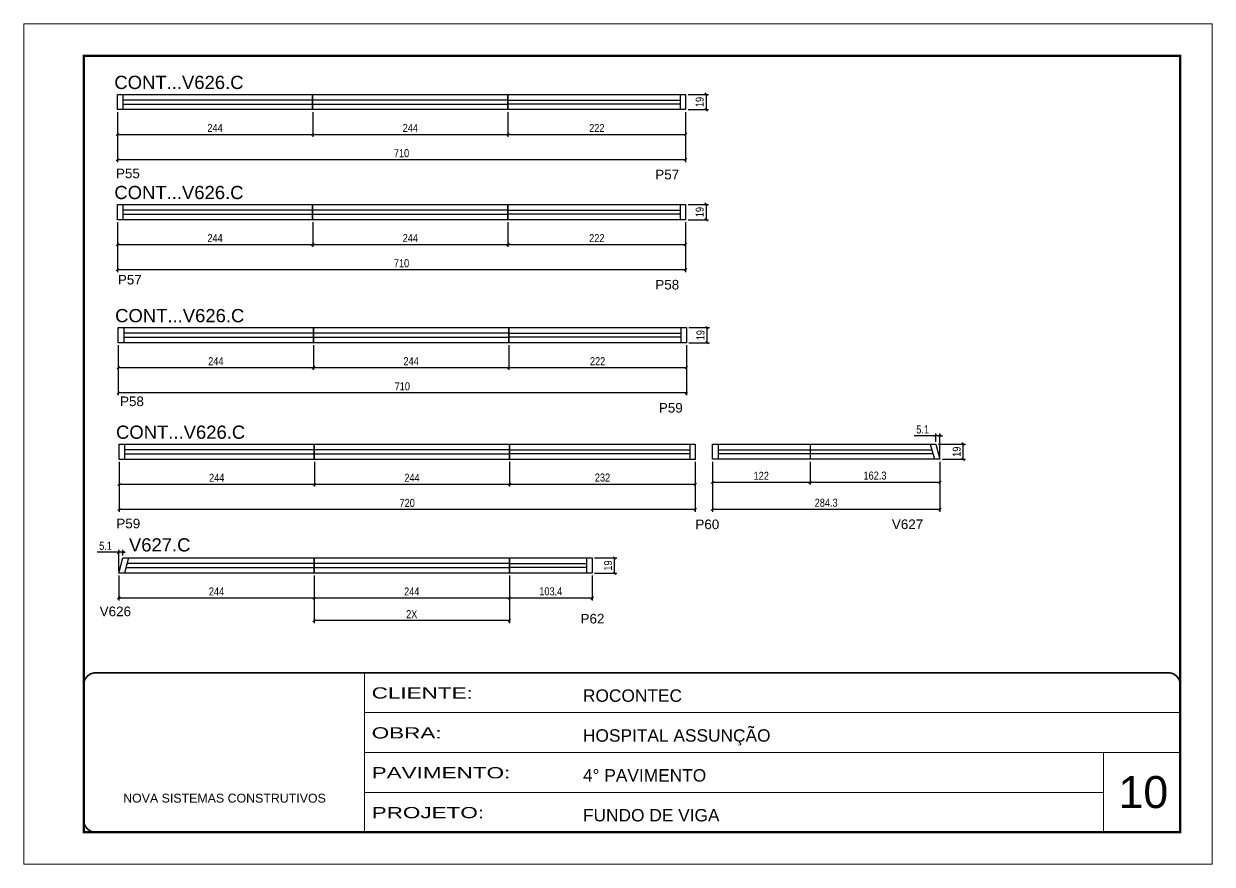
# Model space of a CAD drawing. Extents: x 3111 to 9365, y 861 to 5356.
# Drawn here: x 4710 to 6195, y 2009 to 3059 of the extents above; entities that cross this region are included whole.
import ezdxf

# ---------------------------------------------------------------- set-up
doc = ezdxf.new("R2010")
doc.units = 0
doc.linetypes.add('CONTINUO', pattern=[0])
doc.linetypes.add('DASHED', pattern=[0.75, 0.5, -0.25])
for name, color, linetype in [('5', 5, 'Continuous'), ('COTA', 241, 'Continuous'), ('NOMENCLATURA', 7, 'Continuous'), ('Painéis', 200, 'Continuous'), ('SARR_2.2x7', 40, 'Continuous')]:
    doc.layers.add(name, color=color, linetype=linetype)
for name, color, linetype, lineweight in [('CARIMBO', 255, 'Continuous', 9), ('Folhas', 255, 'Continuous', 9), ('SARRAFO DE PRESSAO', 251, 'DASHED', 9)]:
    doc.layers.add(name, color=color, linetype=linetype, lineweight=lineweight)
doc.styles.add('ARIAL', font='arial.ttf')
doc.styles.add('COTA TECNICA-50', font='techl___.ttf', dxfattribs={"height": 10})
doc.styles.get("Standard").update_dxf_attribs({"font": 'arial.ttf'})
doc.styles.add('Tecnologia', font='')
doc.styles.get('Tecnologia').set_extended_font_data('Forgotten Futurist')
doc.dimstyles.new('COTA PAINEL-50', dxfattribs={"dimtxt": 10, "dimasz": 3, "dimexe": 3, "dimexo": 3, "dimgap": 3, "dimtad": 1, "dimdec": 1, "dimzin": 12, "dimdsep": 46, "dimtxsty": 'COTA TECNICA-50', "dimblk1": 'OBLIQUE', "dimblk2": 'OBLIQUE', "dimsah": 1, "dimcen": 0.9, "dimclrd": 4, "dimclre": 4, "dimclrt": 240, "dimadec": 1, "dimazin": 3, "dimtfac": 1, "dimtdec": 1, "dimtmove": 0, "dimatfit": 3, "dimfxl": 1, "dimtolj": 1, "dimtzin": 12, "dimarcsym": 0})

# ---------------------------------------------------------------- blocks, each defined once
blk = doc.blocks.new('9999999999')
at = {"color": 30, "linetype": 'CONTINUO'}
for p, q in [((98564.6, 34230.2), (98564.6, 34429.4)), ((98564.6, 34379.6), (99584, 34379.6)), ((98564.6, 34329.8), (99488, 34329.8)), ((99584, 34329.8), (99488, 34329.8)), ((99488, 34329.8), (99488, 34230.2)), ((98564.6, 34280), (99488, 34280))]:
    blk.add_line(p, q, dxfattribs=at)
at = {"color": 30, "linetype": 'CONTINUO', "const_width": 2}
blk.add_lwpolyline([(99584, 34230.2), (99584, 34414.4, 0.414214), (99569, 34429.4), (98229, 34429.4, 0.414214), (98214, 34414.4), (98214, 34245.2, 0.414214), (98229, 34230.2), (99584, 34230.2)], format="xyb", dxfattribs=at)
at = {"layer": 'Folhas'}
blk.add_lwpolyline([(98139, 34190.2), (99624, 34190.2), (99624, 35240.2), (98139, 35240.2)], close=True, dxfattribs=at)
at = {"layer": 'Folhas', "color": 30, "const_width": 3}
blk.add_lwpolyline([(98214, 34230.2), (99584, 34230.2), (99584, 35200.2), (98214, 35200.2)], close=True, dxfattribs=at)
at = {"color": 7, "linetype": 'Continuous', "ltscale": 5, "style": 'ARIAL'}
for s, height, p in [('ROCONTEC', 15.48, (98837.7, 34393.1)), ('HOSPITAL ASSUNÇÃO', 15.483, (98837.7, 34343.3)), ('4° PAVIMENTO', 15.483, (98837.7, 34293.5)), ('NOVA SISTEMAS CONSTRUTIVOS', 11.059, (98263.2, 34267.2)), ('FUNDO DE VIGA', 15.483, (98837.7, 34243.7))]:
    blk.add_text(s, height=height, dxfattribs=at).set_placement(p)
at = {"layer": 'Folhas', "color": 7, "style": 'Tecnologia', "width": 1.5}
for s, p in [('CLIENTE:', (98573.7, 34397.2)), ('OBRA:', (98573.7, 34347.3)), ('PAVIMENTO:', (98573.7, 34297.5)), ('PROJETO:', (98573.7, 34247.7))]:
    blk.add_text(s, height=14, dxfattribs=at).set_placement(p)
blk = doc.blocks.new('_Oblique')
at = {"color": 0, "linetype": 'ByBlock', "lineweight": -2}
blk.add_line((-0.5, -0.5), (0.5, 0.5), dxfattribs=at)
blk = doc.blocks.new('*D207')
at = {"layer": 'COTA', "color": 4, "linetype": 'ByBlock', "lineweight": -2, "transparency": 16777216}
for p, q in [((5314.5, 2949.1), (5314.5, 2918.1)), ((5536.5, 2949.1), (5536.5, 2918.1)), ((5314.5, 2921.1), (5536.5, 2921.1))]:
    blk.add_line(p, q, dxfattribs=at)
at = {"layer": 'Defpoints', "color": 0, "linetype": 'ByBlock', "transparency": 16777216}
for p in [(5314.5, 2952.1), (5536.5, 2952.1), (5536.5, 2921.1)]:
    blk.add_point(p, dxfattribs=at)
at = {"layer": 'COTA', "color": 4, "linetype": 'ByBlock', "lineweight": -2, "transparency": 16777216, "xscale": 3, "yscale": 3, "zscale": 3, "rotation": 180}
blk.add_blockref('_Oblique', (5314.5, 2921.1), dxfattribs=at)
at = {"layer": 'COTA', "color": 4, "linetype": 'ByBlock', "lineweight": -2, "transparency": 16777216, "xscale": 3, "yscale": 3, "zscale": 3}
blk.add_blockref('_Oblique', (5536.5, 2921.1), dxfattribs=at)
at = {"layer": 'COTA', "color": 240, "linetype": 'ByBlock', "transparency": 16777216, "insert": (5425.5, 2929.1), "char_height": 10, "attachment_point": 5, "style": 'COTA TECNICA-50'}
blk.add_mtext('\\A1;222', dxfattribs=at)
blk = doc.blocks.new('*D168')
at = {"layer": 'COTA', "color": 4, "linetype": 'ByBlock', "lineweight": -2, "transparency": 16777216}
for p, q in [((4826.5, 2949.1), (4826.5, 2918.1)), ((5070.5, 2949.1), (5070.5, 2918.1)), ((4826.5, 2921.1), (5070.5, 2921.1))]:
    blk.add_line(p, q, dxfattribs=at)
at = {"layer": 'Defpoints', "color": 0, "linetype": 'ByBlock', "transparency": 16777216}
for p in [(4826.5, 2952.1), (5070.5, 2952.1), (5070.5, 2921.1)]:
    blk.add_point(p, dxfattribs=at)
at = {"layer": 'COTA', "color": 4, "linetype": 'ByBlock', "lineweight": -2, "transparency": 16777216, "xscale": 3, "yscale": 3, "zscale": 3, "rotation": 180}
blk.add_blockref('_Oblique', (4826.5, 2921.1), dxfattribs=at)
at = {"layer": 'COTA', "color": 4, "linetype": 'ByBlock', "lineweight": -2, "transparency": 16777216, "xscale": 3, "yscale": 3, "zscale": 3}
blk.add_blockref('_Oblique', (5070.5, 2921.1), dxfattribs=at)
at = {"layer": 'COTA', "color": 240, "linetype": 'ByBlock', "transparency": 16777216, "insert": (4948.5, 2929.2), "char_height": 10, "attachment_point": 5, "style": 'COTA TECNICA-50'}
blk.add_mtext('\\A1;244', dxfattribs=at)
blk = doc.blocks.new('*D51')
at = {"layer": 'COTA', "color": 4, "linetype": 'ByBlock', "lineweight": -2, "transparency": 16777216}
for p, q in [((5070.5, 2949.1), (5070.5, 2918.1)), ((5314.5, 2949.1), (5314.5, 2918.1)), ((5070.5, 2921.1), (5314.5, 2921.1))]:
    blk.add_line(p, q, dxfattribs=at)
at = {"layer": 'Defpoints', "color": 0, "linetype": 'ByBlock', "transparency": 16777216}
for p in [(5070.5, 2952.1), (5314.5, 2952.1), (5314.5, 2921.1)]:
    blk.add_point(p, dxfattribs=at)
at = {"layer": 'COTA', "color": 4, "linetype": 'ByBlock', "lineweight": -2, "transparency": 16777216, "xscale": 3, "yscale": 3, "zscale": 3, "rotation": 180}
blk.add_blockref('_Oblique', (5070.5, 2921.1), dxfattribs=at)
at = {"layer": 'COTA', "color": 4, "linetype": 'ByBlock', "lineweight": -2, "transparency": 16777216, "xscale": 3, "yscale": 3, "zscale": 3}
blk.add_blockref('_Oblique', (5314.5, 2921.1), dxfattribs=at)
at = {"layer": 'COTA', "color": 240, "linetype": 'ByBlock', "transparency": 16777216, "insert": (5192.5, 2929.2), "char_height": 10, "attachment_point": 5, "style": 'COTA TECNICA-50'}
blk.add_mtext('\\A1;244', dxfattribs=at)
blk = doc.blocks.new('*D52')
at = {"layer": 'COTA', "color": 4, "linetype": 'ByBlock', "lineweight": -2, "transparency": 16777216}
for p, q in [((4826.5, 2949.1), (4826.5, 2886.5)), ((5536.5, 2949.1), (5536.5, 2886.5)), ((5536.5, 2889.5), (4826.5, 2889.5))]:
    blk.add_line(p, q, dxfattribs=at)
at = {"layer": 'Defpoints', "color": 0, "linetype": 'ByBlock', "transparency": 16777216}
for p in [(4826.5, 2952.1), (5536.5, 2952.1), (4826.5, 2889.5)]:
    blk.add_point(p, dxfattribs=at)
at = {"layer": 'COTA', "color": 4, "linetype": 'ByBlock', "lineweight": -2, "transparency": 16777216, "xscale": 3, "yscale": 3, "zscale": 3, "rotation": 180}
blk.add_blockref('_Oblique', (4826.5, 2889.5), dxfattribs=at)
at = {"layer": 'COTA', "color": 4, "linetype": 'ByBlock', "lineweight": -2, "transparency": 16777216, "xscale": 3, "yscale": 3, "zscale": 3}
blk.add_blockref('_Oblique', (5536.5, 2889.5), dxfattribs=at)
at = {"layer": 'COTA', "color": 240, "linetype": 'ByBlock', "transparency": 16777216, "insert": (5181.5, 2897.6), "char_height": 10, "attachment_point": 5, "style": 'COTA TECNICA-50'}
blk.add_mtext('\\A1;710', dxfattribs=at)
blk = doc.blocks.new('*D169')
at = {"layer": 'COTA', "color": 4, "linetype": 'ByBlock', "lineweight": -2, "transparency": 16777216}
for p, q in [((5314.5, 2811.6), (5314.5, 2780.6)), ((5536.5, 2811.6), (5536.5, 2780.6)), ((5314.5, 2783.6), (5536.5, 2783.6))]:
    blk.add_line(p, q, dxfattribs=at)
at = {"layer": 'Defpoints', "color": 0, "linetype": 'ByBlock', "transparency": 16777216}
for p in [(5314.5, 2814.6), (5536.5, 2814.6), (5536.5, 2783.6)]:
    blk.add_point(p, dxfattribs=at)
at = {"layer": 'COTA', "color": 4, "linetype": 'ByBlock', "lineweight": -2, "transparency": 16777216, "xscale": 3, "yscale": 3, "zscale": 3, "rotation": 180}
blk.add_blockref('_Oblique', (5314.5, 2783.6), dxfattribs=at)
at = {"layer": 'COTA', "color": 4, "linetype": 'ByBlock', "lineweight": -2, "transparency": 16777216, "xscale": 3, "yscale": 3, "zscale": 3}
blk.add_blockref('_Oblique', (5536.5, 2783.6), dxfattribs=at)
at = {"layer": 'COTA', "color": 240, "linetype": 'ByBlock', "transparency": 16777216, "insert": (5425.5, 2791.6), "char_height": 10, "attachment_point": 5, "style": 'COTA TECNICA-50'}
blk.add_mtext('\\A1;222', dxfattribs=at)
blk = doc.blocks.new('*D170')
at = {"layer": 'COTA', "color": 4, "linetype": 'ByBlock', "lineweight": -2, "transparency": 16777216}
for p, q in [((4826.5, 2811.6), (4826.5, 2780.6)), ((5070.5, 2811.6), (5070.5, 2780.6)), ((4826.5, 2783.6), (5070.5, 2783.6))]:
    blk.add_line(p, q, dxfattribs=at)
at = {"layer": 'Defpoints', "color": 0, "linetype": 'ByBlock', "transparency": 16777216}
for p in [(4826.5, 2814.6), (5070.5, 2814.6), (5070.5, 2783.6)]:
    blk.add_point(p, dxfattribs=at)
at = {"layer": 'COTA', "color": 4, "linetype": 'ByBlock', "lineweight": -2, "transparency": 16777216, "xscale": 3, "yscale": 3, "zscale": 3, "rotation": 180}
blk.add_blockref('_Oblique', (4826.5, 2783.6), dxfattribs=at)
at = {"layer": 'COTA', "color": 4, "linetype": 'ByBlock', "lineweight": -2, "transparency": 16777216, "xscale": 3, "yscale": 3, "zscale": 3}
blk.add_blockref('_Oblique', (5070.5, 2783.6), dxfattribs=at)
at = {"layer": 'COTA', "color": 240, "linetype": 'ByBlock', "transparency": 16777216, "insert": (4948.5, 2791.6), "char_height": 10, "attachment_point": 5, "style": 'COTA TECNICA-50'}
blk.add_mtext('\\A1;244', dxfattribs=at)
blk = doc.blocks.new('*D53')
at = {"layer": 'COTA', "color": 4, "linetype": 'ByBlock', "lineweight": -2, "transparency": 16777216}
for p, q in [((5070.5, 2811.6), (5070.5, 2780.6)), ((5314.5, 2811.6), (5314.5, 2780.6)), ((5070.5, 2783.6), (5314.5, 2783.6))]:
    blk.add_line(p, q, dxfattribs=at)
at = {"layer": 'Defpoints', "color": 0, "linetype": 'ByBlock', "transparency": 16777216}
for p in [(5070.5, 2814.6), (5314.5, 2814.6), (5314.5, 2783.6)]:
    blk.add_point(p, dxfattribs=at)
at = {"layer": 'COTA', "color": 4, "linetype": 'ByBlock', "lineweight": -2, "transparency": 16777216, "xscale": 3, "yscale": 3, "zscale": 3, "rotation": 180}
blk.add_blockref('_Oblique', (5070.5, 2783.6), dxfattribs=at)
at = {"layer": 'COTA', "color": 4, "linetype": 'ByBlock', "lineweight": -2, "transparency": 16777216, "xscale": 3, "yscale": 3, "zscale": 3}
blk.add_blockref('_Oblique', (5314.5, 2783.6), dxfattribs=at)
at = {"layer": 'COTA', "color": 240, "linetype": 'ByBlock', "transparency": 16777216, "insert": (5192.5, 2791.6), "char_height": 10, "attachment_point": 5, "style": 'COTA TECNICA-50'}
blk.add_mtext('\\A1;244', dxfattribs=at)
blk = doc.blocks.new('*D54')
at = {"layer": 'COTA', "color": 4, "linetype": 'ByBlock', "lineweight": -2, "transparency": 16777216}
for p, q in [((4826.5, 2811.6), (4826.5, 2749)), ((5536.5, 2811.6), (5536.5, 2749)), ((5536.5, 2752), (4826.5, 2752))]:
    blk.add_line(p, q, dxfattribs=at)
at = {"layer": 'Defpoints', "color": 0, "linetype": 'ByBlock', "transparency": 16777216}
for p in [(4826.5, 2814.6), (5536.5, 2814.6), (4826.5, 2752)]:
    blk.add_point(p, dxfattribs=at)
at = {"layer": 'COTA', "color": 4, "linetype": 'ByBlock', "lineweight": -2, "transparency": 16777216, "xscale": 3, "yscale": 3, "zscale": 3, "rotation": 180}
blk.add_blockref('_Oblique', (4826.5, 2752), dxfattribs=at)
at = {"layer": 'COTA', "color": 4, "linetype": 'ByBlock', "lineweight": -2, "transparency": 16777216, "xscale": 3, "yscale": 3, "zscale": 3}
blk.add_blockref('_Oblique', (5536.5, 2752), dxfattribs=at)
at = {"layer": 'COTA', "color": 240, "linetype": 'ByBlock', "transparency": 16777216, "insert": (5181.5, 2760.1), "char_height": 10, "attachment_point": 5, "style": 'COTA TECNICA-50'}
blk.add_mtext('\\A1;710', dxfattribs=at)
blk = doc.blocks.new('*D171')
at = {"layer": 'COTA', "color": 4, "linetype": 'ByBlock', "lineweight": -2, "transparency": 16777216}
for p, q in [((5539.5, 2833.6), (5565.2, 2833.6)), ((5562.2, 2833.6), (5562.2, 2814.6)), ((5539.5, 2814.6), (5565.2, 2814.6))]:
    blk.add_line(p, q, dxfattribs=at)
at = {"layer": 'Defpoints', "color": 0, "linetype": 'ByBlock', "transparency": 16777216}
for p in [(5536.5, 2833.6), (5536.5, 2814.6), (5562.2, 2814.6)]:
    blk.add_point(p, dxfattribs=at)
at = {"layer": 'COTA', "color": 4, "linetype": 'ByBlock', "lineweight": -2, "transparency": 16777216, "xscale": 3, "yscale": 3, "zscale": 3}
for p, rotation in [((5562.2, 2833.6), 90), ((5562.2, 2814.6), 270)]:
    blk.add_blockref('_Oblique', p, dxfattribs=dict(at, rotation=rotation))
at = {"layer": 'COTA', "color": 240, "linetype": 'ByBlock', "transparency": 16777216, "insert": (5554.1, 2824.1), "char_height": 10, "attachment_point": 5, "rotation": 90, "style": 'COTA TECNICA-50'}
blk.add_mtext('\\A1;19', dxfattribs=at)
blk = doc.blocks.new('*D172')
at = {"layer": 'COTA', "color": 4, "linetype": 'ByBlock', "lineweight": -2, "transparency": 16777216}
for p, q in [((5315.5, 2657.8), (5315.5, 2626.8)), ((5537.5, 2657.8), (5537.5, 2626.8)), ((5315.5, 2629.8), (5537.5, 2629.8))]:
    blk.add_line(p, q, dxfattribs=at)
at = {"layer": 'Defpoints', "color": 0, "linetype": 'ByBlock', "transparency": 16777216}
for p in [(5315.5, 2660.8), (5537.5, 2660.8), (5537.5, 2629.8)]:
    blk.add_point(p, dxfattribs=at)
at = {"layer": 'COTA', "color": 4, "linetype": 'ByBlock', "lineweight": -2, "transparency": 16777216, "xscale": 3, "yscale": 3, "zscale": 3, "rotation": 180}
blk.add_blockref('_Oblique', (5315.5, 2629.8), dxfattribs=at)
at = {"layer": 'COTA', "color": 4, "linetype": 'ByBlock', "lineweight": -2, "transparency": 16777216, "xscale": 3, "yscale": 3, "zscale": 3}
blk.add_blockref('_Oblique', (5537.5, 2629.8), dxfattribs=at)
at = {"layer": 'COTA', "color": 240, "linetype": 'ByBlock', "transparency": 16777216, "insert": (5426.5, 2637.8), "char_height": 10, "attachment_point": 5, "style": 'COTA TECNICA-50'}
blk.add_mtext('\\A1;222', dxfattribs=at)
blk = doc.blocks.new('*D173')
at = {"layer": 'COTA', "color": 4, "linetype": 'ByBlock', "lineweight": -2, "transparency": 16777216}
for p, q in [((4827.5, 2657.8), (4827.5, 2626.8)), ((5071.5, 2657.8), (5071.5, 2626.8)), ((4827.5, 2629.8), (5071.5, 2629.8))]:
    blk.add_line(p, q, dxfattribs=at)
at = {"layer": 'Defpoints', "color": 0, "linetype": 'ByBlock', "transparency": 16777216}
for p in [(4827.5, 2660.8), (5071.5, 2660.8), (5071.5, 2629.8)]:
    blk.add_point(p, dxfattribs=at)
at = {"layer": 'COTA', "color": 4, "linetype": 'ByBlock', "lineweight": -2, "transparency": 16777216, "xscale": 3, "yscale": 3, "zscale": 3, "rotation": 180}
blk.add_blockref('_Oblique', (4827.5, 2629.8), dxfattribs=at)
at = {"layer": 'COTA', "color": 4, "linetype": 'ByBlock', "lineweight": -2, "transparency": 16777216, "xscale": 3, "yscale": 3, "zscale": 3}
blk.add_blockref('_Oblique', (5071.5, 2629.8), dxfattribs=at)
at = {"layer": 'COTA', "color": 240, "linetype": 'ByBlock', "transparency": 16777216, "insert": (4949.5, 2637.8), "char_height": 10, "attachment_point": 5, "style": 'COTA TECNICA-50'}
blk.add_mtext('\\A1;244', dxfattribs=at)
blk = doc.blocks.new('*D55')
at = {"layer": 'COTA', "color": 4, "linetype": 'ByBlock', "lineweight": -2, "transparency": 16777216}
for p, q in [((5071.5, 2657.8), (5071.5, 2626.8)), ((5315.5, 2657.8), (5315.5, 2626.8)), ((5071.5, 2629.8), (5315.5, 2629.8))]:
    blk.add_line(p, q, dxfattribs=at)
at = {"layer": 'Defpoints', "color": 0, "linetype": 'ByBlock', "transparency": 16777216}
for p in [(5071.5, 2660.8), (5315.5, 2660.8), (5315.5, 2629.8)]:
    blk.add_point(p, dxfattribs=at)
at = {"layer": 'COTA', "color": 4, "linetype": 'ByBlock', "lineweight": -2, "transparency": 16777216, "xscale": 3, "yscale": 3, "zscale": 3, "rotation": 180}
blk.add_blockref('_Oblique', (5071.5, 2629.8), dxfattribs=at)
at = {"layer": 'COTA', "color": 4, "linetype": 'ByBlock', "lineweight": -2, "transparency": 16777216, "xscale": 3, "yscale": 3, "zscale": 3}
blk.add_blockref('_Oblique', (5315.5, 2629.8), dxfattribs=at)
at = {"layer": 'COTA', "color": 240, "linetype": 'ByBlock', "transparency": 16777216, "insert": (5193.5, 2637.8), "char_height": 10, "attachment_point": 5, "style": 'COTA TECNICA-50'}
blk.add_mtext('\\A1;244', dxfattribs=at)
blk = doc.blocks.new('*D56')
at = {"layer": 'COTA', "color": 4, "linetype": 'ByBlock', "lineweight": -2, "transparency": 16777216}
for p, q in [((4827.5, 2657.8), (4827.5, 2595.2)), ((5537.5, 2657.8), (5537.5, 2595.2)), ((5537.5, 2598.2), (4827.5, 2598.2))]:
    blk.add_line(p, q, dxfattribs=at)
at = {"layer": 'Defpoints', "color": 0, "linetype": 'ByBlock', "transparency": 16777216}
for p in [(4827.5, 2660.8), (5537.5, 2660.8), (4827.5, 2598.2)]:
    blk.add_point(p, dxfattribs=at)
at = {"layer": 'COTA', "color": 4, "linetype": 'ByBlock', "lineweight": -2, "transparency": 16777216, "xscale": 3, "yscale": 3, "zscale": 3, "rotation": 180}
blk.add_blockref('_Oblique', (4827.5, 2598.2), dxfattribs=at)
at = {"layer": 'COTA', "color": 4, "linetype": 'ByBlock', "lineweight": -2, "transparency": 16777216, "xscale": 3, "yscale": 3, "zscale": 3}
blk.add_blockref('_Oblique', (5537.5, 2598.2), dxfattribs=at)
at = {"layer": 'COTA', "color": 240, "linetype": 'ByBlock', "transparency": 16777216, "insert": (5182.5, 2606.3), "char_height": 10, "attachment_point": 5, "style": 'COTA TECNICA-50'}
blk.add_mtext('\\A1;710', dxfattribs=at)
blk = doc.blocks.new('*D174')
at = {"layer": 'COTA', "color": 4, "linetype": 'ByBlock', "lineweight": -2, "transparency": 16777216}
for p, q in [((5540.5, 2679.8), (5566.2, 2679.8)), ((5563.2, 2679.8), (5563.2, 2660.8)), ((5540.5, 2660.8), (5566.2, 2660.8))]:
    blk.add_line(p, q, dxfattribs=at)
at = {"layer": 'Defpoints', "color": 0, "linetype": 'ByBlock', "transparency": 16777216}
for p in [(5537.5, 2679.8), (5537.5, 2660.8), (5563.2, 2660.8)]:
    blk.add_point(p, dxfattribs=at)
at = {"layer": 'COTA', "color": 4, "linetype": 'ByBlock', "lineweight": -2, "transparency": 16777216, "xscale": 3, "yscale": 3, "zscale": 3}
for p, rotation in [((5563.2, 2679.8), 90), ((5563.2, 2660.8), 270)]:
    blk.add_blockref('_Oblique', p, dxfattribs=dict(at, rotation=rotation))
at = {"layer": 'COTA', "color": 240, "linetype": 'ByBlock', "transparency": 16777216, "insert": (5555.1, 2670.3), "char_height": 10, "attachment_point": 5, "rotation": 90, "style": 'COTA TECNICA-50'}
blk.add_mtext('\\A1;19', dxfattribs=at)
blk = doc.blocks.new('*D175')
at = {"layer": 'COTA', "color": 4, "linetype": 'ByBlock', "lineweight": -2, "transparency": 16777216}
for p, q in [((5316.6, 2512.1), (5316.6, 2481.1)), ((5548.6, 2512.1), (5548.6, 2481.1)), ((5316.6, 2484.1), (5548.6, 2484.1))]:
    blk.add_line(p, q, dxfattribs=at)
at = {"layer": 'Defpoints', "color": 0, "linetype": 'ByBlock', "transparency": 16777216}
for p in [(5316.6, 2515.1), (5548.6, 2515.1), (5548.6, 2484.1)]:
    blk.add_point(p, dxfattribs=at)
at = {"layer": 'COTA', "color": 4, "linetype": 'ByBlock', "lineweight": -2, "transparency": 16777216, "xscale": 3, "yscale": 3, "zscale": 3, "rotation": 180}
blk.add_blockref('_Oblique', (5316.6, 2484.1), dxfattribs=at)
at = {"layer": 'COTA', "color": 4, "linetype": 'ByBlock', "lineweight": -2, "transparency": 16777216, "xscale": 3, "yscale": 3, "zscale": 3}
blk.add_blockref('_Oblique', (5548.6, 2484.1), dxfattribs=at)
at = {"layer": 'COTA', "color": 240, "linetype": 'ByBlock', "transparency": 16777216, "insert": (5432.6, 2492.4), "char_height": 10, "attachment_point": 5, "style": 'COTA TECNICA-50'}
blk.add_mtext('\\A1;232', dxfattribs=at)
blk = doc.blocks.new('*D176')
at = {"layer": 'COTA', "color": 4, "linetype": 'ByBlock', "lineweight": -2, "transparency": 16777216}
for p, q in [((4828.6, 2512.1), (4828.6, 2481.1)), ((5072.6, 2512.1), (5072.6, 2481.1)), ((4828.6, 2484.1), (5072.6, 2484.1))]:
    blk.add_line(p, q, dxfattribs=at)
at = {"layer": 'Defpoints', "color": 0, "linetype": 'ByBlock', "transparency": 16777216}
for p in [(4828.6, 2515.1), (5072.6, 2515.1), (5072.6, 2484.1)]:
    blk.add_point(p, dxfattribs=at)
at = {"layer": 'COTA', "color": 4, "linetype": 'ByBlock', "lineweight": -2, "transparency": 16777216, "xscale": 3, "yscale": 3, "zscale": 3, "rotation": 180}
blk.add_blockref('_Oblique', (4828.6, 2484.1), dxfattribs=at)
at = {"layer": 'COTA', "color": 4, "linetype": 'ByBlock', "lineweight": -2, "transparency": 16777216, "xscale": 3, "yscale": 3, "zscale": 3}
blk.add_blockref('_Oblique', (5072.6, 2484.1), dxfattribs=at)
at = {"layer": 'COTA', "color": 240, "linetype": 'ByBlock', "transparency": 16777216, "insert": (4950.6, 2492.2), "char_height": 10, "attachment_point": 5, "style": 'COTA TECNICA-50'}
blk.add_mtext('\\A1;244', dxfattribs=at)
blk = doc.blocks.new('*D57')
at = {"layer": 'COTA', "color": 4, "linetype": 'ByBlock', "lineweight": -2, "transparency": 16777216}
for p, q in [((5072.6, 2512.1), (5072.6, 2481.1)), ((5316.6, 2512.1), (5316.6, 2481.1)), ((5072.6, 2484.1), (5316.6, 2484.1))]:
    blk.add_line(p, q, dxfattribs=at)
at = {"layer": 'Defpoints', "color": 0, "linetype": 'ByBlock', "transparency": 16777216}
for p in [(5072.6, 2515.1), (5316.6, 2515.1), (5316.6, 2484.1)]:
    blk.add_point(p, dxfattribs=at)
at = {"layer": 'COTA', "color": 4, "linetype": 'ByBlock', "lineweight": -2, "transparency": 16777216, "xscale": 3, "yscale": 3, "zscale": 3, "rotation": 180}
blk.add_blockref('_Oblique', (5072.6, 2484.1), dxfattribs=at)
at = {"layer": 'COTA', "color": 4, "linetype": 'ByBlock', "lineweight": -2, "transparency": 16777216, "xscale": 3, "yscale": 3, "zscale": 3}
blk.add_blockref('_Oblique', (5316.6, 2484.1), dxfattribs=at)
at = {"layer": 'COTA', "color": 240, "linetype": 'ByBlock', "transparency": 16777216, "insert": (5194.6, 2492.2), "char_height": 10, "attachment_point": 5, "style": 'COTA TECNICA-50'}
blk.add_mtext('\\A1;244', dxfattribs=at)
blk = doc.blocks.new('*D58')
at = {"layer": 'COTA', "color": 4, "linetype": 'ByBlock', "lineweight": -2, "transparency": 16777216}
for p, q in [((4828.6, 2512.1), (4828.6, 2449.6)), ((5548.6, 2512.1), (5548.6, 2449.6)), ((5548.6, 2452.6), (4828.6, 2452.6))]:
    blk.add_line(p, q, dxfattribs=at)
at = {"layer": 'Defpoints', "color": 0, "linetype": 'ByBlock', "transparency": 16777216}
for p in [(4828.6, 2515.1), (5548.6, 2515.1), (4828.6, 2452.6)]:
    blk.add_point(p, dxfattribs=at)
at = {"layer": 'COTA', "color": 4, "linetype": 'ByBlock', "lineweight": -2, "transparency": 16777216, "xscale": 3, "yscale": 3, "zscale": 3, "rotation": 180}
blk.add_blockref('_Oblique', (4828.6, 2452.6), dxfattribs=at)
at = {"layer": 'COTA', "color": 4, "linetype": 'ByBlock', "lineweight": -2, "transparency": 16777216, "xscale": 3, "yscale": 3, "zscale": 3}
blk.add_blockref('_Oblique', (5548.6, 2452.6), dxfattribs=at)
at = {"layer": 'COTA', "color": 240, "linetype": 'ByBlock', "transparency": 16777216, "insert": (5188.6, 2460.7), "char_height": 10, "attachment_point": 5, "style": 'COTA TECNICA-50'}
blk.add_mtext('\\A1;720', dxfattribs=at)
blk = doc.blocks.new('*D59')
at = {"layer": 'COTA', "color": 4, "linetype": 'ByBlock', "lineweight": -2, "transparency": 16777216}
for p, q in [((5852.2, 2534.2), (5886.3, 2534.2)), ((5883.3, 2515.2), (5883.3, 2534.2)), ((5857.3, 2515.2), (5886.3, 2515.2))]:
    blk.add_line(p, q, dxfattribs=at)
at = {"layer": 'Defpoints', "color": 0, "linetype": 'ByBlock', "transparency": 16777216}
for p in [(5849.2, 2534.2), (5883.3, 2534.2), (5854.3, 2515.2)]:
    blk.add_point(p, dxfattribs=at)
at = {"layer": 'COTA', "color": 4, "linetype": 'ByBlock', "lineweight": -2, "transparency": 16777216, "xscale": 3, "yscale": 3, "zscale": 3}
for p, rotation in [((5883.3, 2534.2), 90), ((5883.3, 2515.2), 270)]:
    blk.add_blockref('_Oblique', p, dxfattribs=dict(at, rotation=rotation))
at = {"layer": 'COTA', "color": 240, "linetype": 'ByBlock', "transparency": 16777216, "insert": (5875.2, 2524.7), "char_height": 10, "attachment_point": 5, "rotation": 90, "style": 'COTA TECNICA-50'}
blk.add_mtext('\\A1;19', dxfattribs=at)
blk = doc.blocks.new('*D177')
at = {"layer": 'COTA', "color": 4, "linetype": 'ByBlock', "lineweight": -2, "transparency": 16777216}
for p, q in [((5570, 2512.2), (5570, 2449.7)), ((5854.3, 2512.2), (5854.3, 2449.7)), ((5854.3, 2452.7), (5570, 2452.7))]:
    blk.add_line(p, q, dxfattribs=at)
at = {"layer": 'Defpoints', "color": 0, "linetype": 'ByBlock', "transparency": 16777216}
for p in [(5570, 2515.2), (5854.3, 2515.2), (5570, 2452.7)]:
    blk.add_point(p, dxfattribs=at)
at = {"layer": 'COTA', "color": 4, "linetype": 'ByBlock', "lineweight": -2, "transparency": 16777216, "xscale": 3, "yscale": 3, "zscale": 3}
for p, rotation in [((5570, 2452.7), 180.0000000064314), ((5854.3, 2452.7), 6.431415400243168e-09)]:
    blk.add_blockref('_Oblique', p, dxfattribs=dict(at, rotation=rotation))
at = {"layer": 'COTA', "color": 240, "linetype": 'ByBlock', "transparency": 16777216, "insert": (5712.1, 2460.9), "char_height": 10, "attachment_point": 5, "rotation": 0, "style": 'COTA TECNICA-50'}
blk.add_mtext('\\A1;284.3', dxfattribs=at)
blk = doc.blocks.new('*D178')
at = {"layer": 'COTA', "color": 4, "linetype": 'ByBlock', "lineweight": -2, "transparency": 16777216}
for p, q in [((5570, 2512.2), (5570, 2483.6)), ((5692, 2512.2), (5692, 2483.6)), ((5570, 2486.6), (5692, 2486.6))]:
    blk.add_line(p, q, dxfattribs=at)
at = {"layer": 'Defpoints', "color": 0, "linetype": 'ByBlock', "transparency": 16777216}
for p in [(5570, 2515.2), (5692, 2515.2), (5692, 2486.6)]:
    blk.add_point(p, dxfattribs=at)
at = {"layer": 'COTA', "color": 4, "linetype": 'ByBlock', "lineweight": -2, "transparency": 16777216, "xscale": 3, "yscale": 3, "zscale": 3, "rotation": 180}
blk.add_blockref('_Oblique', (5570, 2486.6), dxfattribs=at)
at = {"layer": 'COTA', "color": 4, "linetype": 'ByBlock', "lineweight": -2, "transparency": 16777216, "xscale": 3, "yscale": 3, "zscale": 3}
blk.add_blockref('_Oblique', (5692, 2486.6), dxfattribs=at)
at = {"layer": 'COTA', "color": 240, "linetype": 'ByBlock', "transparency": 16777216, "insert": (5631, 2494.6), "char_height": 10, "attachment_point": 5, "style": 'COTA TECNICA-50'}
blk.add_mtext('\\A1;122', dxfattribs=at)
blk = doc.blocks.new('*D60')
at = {"layer": 'COTA', "color": 4, "linetype": 'ByBlock', "lineweight": -2, "transparency": 16777216}
for p, q in [((5692, 2512.2), (5692, 2483.6)), ((5854.3, 2512.2), (5854.3, 2483.6)), ((5692, 2486.6), (5854.3, 2486.6))]:
    blk.add_line(p, q, dxfattribs=at)
at = {"layer": 'Defpoints', "color": 0, "linetype": 'ByBlock', "transparency": 16777216}
for p in [(5692, 2515.2), (5854.3, 2515.2), (5854.3, 2486.6)]:
    blk.add_point(p, dxfattribs=at)
at = {"layer": 'COTA', "color": 4, "linetype": 'ByBlock', "lineweight": -2, "transparency": 16777216, "xscale": 3, "yscale": 3, "zscale": 3, "rotation": 180}
blk.add_blockref('_Oblique', (5692, 2486.6), dxfattribs=at)
at = {"layer": 'COTA', "color": 4, "linetype": 'ByBlock', "lineweight": -2, "transparency": 16777216, "xscale": 3, "yscale": 3, "zscale": 3}
blk.add_blockref('_Oblique', (5854.3, 2486.6), dxfattribs=at)
at = {"layer": 'COTA', "color": 240, "linetype": 'ByBlock', "transparency": 16777216, "insert": (5773.1, 2494.8), "char_height": 10, "attachment_point": 5, "style": 'COTA TECNICA-50'}
blk.add_mtext('\\A1;162.3', dxfattribs=at)
blk = doc.blocks.new('*D179')
at = {"layer": 'COTA', "color": 4, "linetype": 'ByBlock', "lineweight": -2, "transparency": 16777216}
for p, q in [((5849.2, 2544.4), (5821.9, 2544.4)), ((5849.2, 2537.2), (5849.2, 2547.4)), ((5854.3, 2544.4), (5849.2, 2544.4)), ((5854.3, 2518.2), (5854.3, 2547.4)), ((5854.3, 2544.4), (5857.3, 2544.4))]:
    blk.add_line(p, q, dxfattribs=at)
at = {"layer": 'Defpoints', "color": 0, "linetype": 'ByBlock', "transparency": 16777216}
for p in [(5849.2, 2544.4), (5849.2, 2534.2), (5854.3, 2515.2)]:
    blk.add_point(p, dxfattribs=at)
at = {"layer": 'COTA', "color": 4, "linetype": 'ByBlock', "lineweight": -2, "transparency": 16777216, "xscale": 3, "yscale": 3, "zscale": 3}
blk.add_blockref('_Oblique', (5849.2, 2544.4), dxfattribs=at)
at = {"layer": 'COTA', "color": 4, "linetype": 'ByBlock', "lineweight": -2, "transparency": 16777216, "xscale": 3, "yscale": 3, "zscale": 3, "rotation": 180}
blk.add_blockref('_Oblique', (5854.3, 2544.4), dxfattribs=at)
at = {"layer": 'COTA', "color": 240, "linetype": 'ByBlock', "transparency": 16777216, "insert": (5832.6, 2552.5), "char_height": 10, "attachment_point": 5, "style": 'COTA TECNICA-50'}
blk.add_mtext('\\A1;5.1', dxfattribs=at)
blk = doc.blocks.new('*D180')
at = {"layer": 'COTA', "color": 4, "linetype": 'ByBlock', "lineweight": -2, "transparency": 16777216}
for p, q in [((5316.3, 2370), (5316.3, 2339)), ((5419.7, 2370), (5419.7, 2339)), ((5316.3, 2342), (5419.7, 2342))]:
    blk.add_line(p, q, dxfattribs=at)
at = {"layer": 'Defpoints', "color": 0, "linetype": 'ByBlock', "transparency": 16777216}
for p in [(5316.3, 2373), (5419.7, 2373), (5419.7, 2342)]:
    blk.add_point(p, dxfattribs=at)
at = {"layer": 'COTA', "color": 4, "linetype": 'ByBlock', "lineweight": -2, "transparency": 16777216, "xscale": 3, "yscale": 3, "zscale": 3, "rotation": 180}
blk.add_blockref('_Oblique', (5316.3, 2342), dxfattribs=at)
at = {"layer": 'COTA', "color": 4, "linetype": 'ByBlock', "lineweight": -2, "transparency": 16777216, "xscale": 3, "yscale": 3, "zscale": 3}
blk.add_blockref('_Oblique', (5419.7, 2342), dxfattribs=at)
at = {"layer": 'COTA', "color": 240, "linetype": 'ByBlock', "transparency": 16777216, "insert": (5368, 2350.2), "char_height": 10, "attachment_point": 5, "style": 'COTA TECNICA-50'}
blk.add_mtext('\\A1;103.4', dxfattribs=at)
blk = doc.blocks.new('*D181')
at = {"layer": 'COTA', "color": 4, "linetype": 'ByBlock', "lineweight": -2, "transparency": 16777216}
for p, q in [((4828.3, 2370), (4828.3, 2339)), ((5072.3, 2370), (5072.3, 2339)), ((4828.3, 2342), (5072.3, 2342))]:
    blk.add_line(p, q, dxfattribs=at)
at = {"layer": 'Defpoints', "color": 0, "linetype": 'ByBlock', "transparency": 16777216}
for p in [(4828.3, 2373), (5072.3, 2373), (5072.3, 2342)]:
    blk.add_point(p, dxfattribs=at)
at = {"layer": 'COTA', "color": 4, "linetype": 'ByBlock', "lineweight": -2, "transparency": 16777216, "xscale": 3, "yscale": 3, "zscale": 3, "rotation": 180}
blk.add_blockref('_Oblique', (4828.3, 2342), dxfattribs=at)
at = {"layer": 'COTA', "color": 4, "linetype": 'ByBlock', "lineweight": -2, "transparency": 16777216, "xscale": 3, "yscale": 3, "zscale": 3}
blk.add_blockref('_Oblique', (5072.3, 2342), dxfattribs=at)
at = {"layer": 'COTA', "color": 240, "linetype": 'ByBlock', "transparency": 16777216, "insert": (4950.3, 2350.1), "char_height": 10, "attachment_point": 5, "style": 'COTA TECNICA-50'}
blk.add_mtext('\\A1;244', dxfattribs=at)
blk = doc.blocks.new('*D61')
at = {"layer": 'COTA', "color": 4, "linetype": 'ByBlock', "lineweight": -2, "transparency": 16777216}
for p, q in [((5072.3, 2370), (5072.3, 2339)), ((5316.3, 2370), (5316.3, 2339)), ((5072.3, 2342), (5316.3, 2342))]:
    blk.add_line(p, q, dxfattribs=at)
at = {"layer": 'Defpoints', "color": 0, "linetype": 'ByBlock', "transparency": 16777216}
for p in [(5072.3, 2373), (5316.3, 2373), (5316.3, 2342)]:
    blk.add_point(p, dxfattribs=at)
at = {"layer": 'COTA', "color": 4, "linetype": 'ByBlock', "lineweight": -2, "transparency": 16777216, "xscale": 3, "yscale": 3, "zscale": 3, "rotation": 180}
blk.add_blockref('_Oblique', (5072.3, 2342), dxfattribs=at)
at = {"layer": 'COTA', "color": 4, "linetype": 'ByBlock', "lineweight": -2, "transparency": 16777216, "xscale": 3, "yscale": 3, "zscale": 3}
blk.add_blockref('_Oblique', (5316.3, 2342), dxfattribs=at)
at = {"layer": 'COTA', "color": 240, "linetype": 'ByBlock', "transparency": 16777216, "insert": (5194.3, 2350.1), "char_height": 10, "attachment_point": 5, "style": 'COTA TECNICA-50'}
blk.add_mtext('\\A1;244', dxfattribs=at)
blk = doc.blocks.new('*D62')
at = {"layer": 'COTA', "color": 4, "linetype": 'ByBlock', "lineweight": -2, "transparency": 16777216}
for p, q in [((5072.3, 2370), (5072.3, 2310.7)), ((5316.3, 2370), (5316.3, 2310.7)), ((5316.3, 2313.7), (5072.3, 2313.7))]:
    blk.add_line(p, q, dxfattribs=at)
at = {"layer": 'Defpoints', "color": 0, "linetype": 'ByBlock', "transparency": 16777216}
for p in [(5072.3, 2373), (5316.3, 2373), (5072.3, 2313.7)]:
    blk.add_point(p, dxfattribs=at)
at = {"layer": 'COTA', "color": 4, "linetype": 'ByBlock', "lineweight": -2, "transparency": 16777216, "xscale": 3, "yscale": 3, "zscale": 3, "rotation": 180}
blk.add_blockref('_Oblique', (5072.3, 2313.7), dxfattribs=at)
at = {"layer": 'COTA', "color": 4, "linetype": 'ByBlock', "lineweight": -2, "transparency": 16777216, "xscale": 3, "yscale": 3, "zscale": 3}
blk.add_blockref('_Oblique', (5316.3, 2313.7), dxfattribs=at)
at = {"layer": 'COTA', "color": 240, "linetype": 'ByBlock', "transparency": 16777216, "insert": (5194.3, 2321.7), "char_height": 10, "attachment_point": 5, "style": 'COTA TECNICA-50'}
blk.add_mtext('\\A1;2X', dxfattribs=at)
blk = doc.blocks.new('*D182')
at = {"layer": 'COTA', "color": 4, "linetype": 'ByBlock', "lineweight": -2, "transparency": 16777216}
for p, q in [((5422.7, 2392), (5450.7, 2392)), ((5447.7, 2373), (5447.7, 2392)), ((5422.7, 2373), (5450.7, 2373))]:
    blk.add_line(p, q, dxfattribs=at)
at = {"layer": 'Defpoints', "color": 0, "linetype": 'ByBlock', "transparency": 16777216}
for p in [(5419.7, 2392), (5447.7, 2392), (5419.7, 2373)]:
    blk.add_point(p, dxfattribs=at)
at = {"layer": 'COTA', "color": 4, "linetype": 'ByBlock', "lineweight": -2, "transparency": 16777216, "xscale": 3, "yscale": 3, "zscale": 3}
for p, rotation in [((5447.7, 2392), 90), ((5447.7, 2373), 270)]:
    blk.add_blockref('_Oblique', p, dxfattribs=dict(at, rotation=rotation))
at = {"layer": 'COTA', "color": 240, "linetype": 'ByBlock', "transparency": 16777216, "insert": (5439.6, 2382.5), "char_height": 10, "attachment_point": 5, "rotation": 90, "style": 'COTA TECNICA-50'}
blk.add_mtext('\\A1;19', dxfattribs=at)
blk = doc.blocks.new('*D187')
at = {"layer": 'COTA', "color": 4, "linetype": 'ByBlock', "lineweight": -2, "transparency": 16777216}
for p, q in [((4828.3, 2399), (4801.1, 2399)), ((4828.3, 2376), (4828.3, 2402)), ((4833.4, 2399), (4828.3, 2399)), ((4833.4, 2395), (4833.4, 2402)), ((4833.4, 2399), (4836.4, 2399))]:
    blk.add_line(p, q, dxfattribs=at)
at = {"layer": 'Defpoints', "color": 0, "linetype": 'ByBlock', "transparency": 16777216}
for p in [(4828.3, 2399), (4833.4, 2392), (4828.3, 2373)]:
    blk.add_point(p, dxfattribs=at)
at = {"layer": 'COTA', "color": 4, "linetype": 'ByBlock', "lineweight": -2, "transparency": 16777216, "xscale": 3, "yscale": 3, "zscale": 3}
blk.add_blockref('_Oblique', (4828.3, 2399), dxfattribs=at)
at = {"layer": 'COTA', "color": 4, "linetype": 'ByBlock', "lineweight": -2, "transparency": 16777216, "xscale": 3, "yscale": 3, "zscale": 3, "rotation": 180}
blk.add_blockref('_Oblique', (4833.4, 2399), dxfattribs=at)
at = {"layer": 'COTA', "color": 240, "linetype": 'ByBlock', "transparency": 16777216, "insert": (4811.7, 2407.1), "char_height": 10, "attachment_point": 5, "style": 'COTA TECNICA-50'}
blk.add_mtext('\\A1;5.1', dxfattribs=at)
blk = doc.blocks.new('*D34')
at = {"layer": 'COTA', "color": 4, "linetype": 'ByBlock', "lineweight": -2, "transparency": 16777216}
for p, q in [((5539.5, 2971.1), (5565.2, 2971.1)), ((5562.2, 2971.1), (5562.2, 2952.1)), ((5539.5, 2952.1), (5565.2, 2952.1))]:
    blk.add_line(p, q, dxfattribs=at)
at = {"layer": 'Defpoints', "color": 0, "linetype": 'ByBlock', "transparency": 16777216}
for p in [(5536.5, 2971.1), (5536.5, 2952.1), (5562.2, 2952.1)]:
    blk.add_point(p, dxfattribs=at)
at = {"layer": 'COTA', "color": 4, "linetype": 'ByBlock', "lineweight": -2, "transparency": 16777216, "xscale": 3, "yscale": 3, "zscale": 3}
for p, rotation in [((5562.2, 2971.1), 90), ((5562.2, 2952.1), 270)]:
    blk.add_blockref('_Oblique', p, dxfattribs=dict(at, rotation=rotation))
at = {"layer": 'COTA', "color": 240, "linetype": 'ByBlock', "transparency": 16777216, "insert": (5554.1, 2961.6), "char_height": 10, "attachment_point": 5, "rotation": 90, "style": 'COTA TECNICA-50'}
blk.add_mtext('\\A1;19', dxfattribs=at)

msp = doc.modelspace()

# ---------------------------------------------------------------- linework, layer by layer
at = {"layer": 'Painéis', "linetype": 'ByBlock'}
msp.add_line((5692, 2534.24), (5692, 2515.24), dxfattribs=at)
at = {"layer": 'Painéis', "linetype": 'Continuous'}
for points in [[(4826.48, 2971.11), (5070.48, 2971.11), (5070.48, 2952.11), (4826.48, 2952.11)], [(5070.48, 2971.11), (5314.48, 2971.11), (5314.48, 2952.11), (5070.48, 2952.11)], [(4826.48, 2833.56), (5070.48, 2833.56), (5070.48, 2814.56), (4826.48, 2814.56)], [(5070.48, 2833.56), (5314.48, 2833.56), (5314.48, 2814.56), (5070.48, 2814.56)], [(4827.48, 2679.75), (5071.48, 2679.75), (5071.48, 2660.75), (4827.48, 2660.75)], [(5071.48, 2679.75), (5315.48, 2679.75), (5315.48, 2660.75), (5071.48, 2660.75)], [(4828.56, 2534.12), (5072.56, 2534.12), (5072.56, 2515.12), (4828.56, 2515.12)], [(5072.56, 2534.12), (5316.56, 2534.12), (5316.56, 2515.12), (5072.56, 2515.12)], [(5570, 2534.24), (5849.17, 2534.24), (5854.3, 2515.24), (5570, 2515.24)], [(4833.39, 2391.99), (5072.29, 2391.99), (5072.29, 2372.99), (4828.29, 2372.99)], [(5072.29, 2391.99), (5316.29, 2391.99), (5316.29, 2372.99), (5072.29, 2372.99)]]:
    msp.add_lwpolyline(points, close=True, dxfattribs=at)
at = {"layer": 'Painéis', "linetype": 'ByBlock'}
for points in [[(5314.48, 2971.11), (5536.51, 2971.11), (5536.51, 2952.11), (5314.48, 2952.11)], [(5314.48, 2833.56), (5536.51, 2833.56), (5536.51, 2814.56), (5314.48, 2814.56)], [(5315.48, 2679.75), (5537.51, 2679.75), (5537.51, 2660.75), (5315.48, 2660.75)], [(5316.56, 2534.12), (5548.6, 2534.12), (5548.6, 2515.12), (5316.56, 2515.12)], [(5316.29, 2391.99), (5419.72, 2391.99), (5419.72, 2372.99), (5316.29, 2372.99)]]:
    msp.add_lwpolyline(points, close=True, dxfattribs=at)
at = {"layer": 'SARR_2.2x7', "linetype": 'Continuous'}
for p, q in [((4833.48, 2971.11), (4833.48, 2952.11)), ((5529.54, 2971.11), (5529.54, 2952.11)), ((5070.48, 2964.11), (4833.48, 2964.11)), ((4833.48, 2959.11), (5070.48, 2959.11)), ((5314.48, 2964.11), (5070.48, 2964.11)), ((5070.48, 2959.11), (5314.48, 2959.11)), ((5314.48, 2964.11), (5529.54, 2964.11)), ((5529.54, 2959.11), (5314.48, 2959.11)), ((4833.48, 2833.56), (4833.48, 2814.56)), ((5070.48, 2826.56), (4833.48, 2826.56)), ((4833.48, 2821.56), (5070.48, 2821.56)), ((5314.48, 2826.56), (5070.48, 2826.56)), ((5070.48, 2821.56), (5314.48, 2821.56)), ((5314.48, 2826.56), (5529.54, 2826.56)), ((5529.54, 2821.56), (5314.48, 2821.56)), ((5529.54, 2833.56), (5529.54, 2814.56)), ((4834.48, 2679.75), (4834.48, 2660.75)), ((5530.54, 2679.75), (5530.54, 2660.75)), ((5071.48, 2672.75), (4834.48, 2672.75)), ((4834.48, 2667.75), (5071.48, 2667.75)), ((5315.48, 2672.75), (5071.48, 2672.75)), ((5071.48, 2667.75), (5315.48, 2667.75)), ((5315.48, 2672.75), (5530.54, 2672.75)), ((5530.54, 2667.75), (5315.48, 2667.75)), ((4835.56, 2534.12), (4835.56, 2515.12)), ((5072.56, 2527.12), (4835.56, 2527.12)), ((5316.56, 2527.12), (5072.56, 2527.12)), ((5316.57, 2527.12), (5541.62, 2527.12)), ((5541.62, 2534.12), (5541.62, 2515.12)), ((5577, 2534.24), (5577, 2515.24)), ((5577, 2527.24), (5844.06, 2527.24)), ((5842.17, 2534.24), (5847.3, 2515.24)), ((4835.56, 2522.12), (5072.56, 2522.12)), ((5072.56, 2522.12), (5316.56, 2522.12)), ((5541.62, 2522.12), (5316.56, 2522.12)), ((5845.41, 2522.24), (5577, 2522.24)), ((4840.39, 2391.99), (4835.29, 2372.99)), ((5412.75, 2391.99), (5412.75, 2372.99)), ((4837.17, 2379.99), (5072.29, 2379.99)), ((5072.29, 2384.99), (4838.51, 2384.99)), ((5316.29, 2384.99), (5072.29, 2384.99)), ((5072.29, 2379.99), (5316.29, 2379.99)), ((5316.29, 2384.99), (5412.75, 2384.99)), ((5412.75, 2379.99), (5316.29, 2379.99))]:
    msp.add_line(p, q, dxfattribs=at)

# ---------------------------------------------------------------- block references
at = {"layer": 'SARRAFO DE PRESSAO', "color": 6, "linetype": 'ByBlock'}
msp.add_blockref('9999999999', (-93429.48, -32180.86), dxfattribs=at)

# ---------------------------------------------------------------- texts
at = {"layer": '5', "linetype": 'Continuous'}
for s, p in [('P55', (4824.74, 2866.38)), ('P57', (5498.6, 2864.93)), ('P57', (4827.11, 2733.64)), ('P58', (5498.6, 2727.38)), ('P58', (4829.8, 2581.69)), ('P59', (5503.09, 2573.57)), ('P59', (4825.2, 2428.97)), ('P60', (5548.7, 2427.94)), ('V627', (5794.22, 2428.05)), ('V626', (4804.36, 2319.23)), ('P62', (5405.2, 2310.12))]:
    msp.add_text(s, height=12, rotation=359.99996, dxfattribs=at).set_placement(p)
at = {"layer": 'CARIMBO', "style": 'ARIAL'}
msp.add_text('10', height=40, dxfattribs=at).set_placement((6077.36, 2079.49))
at = {"layer": 'NOMENCLATURA', "linetype": 'Continuous'}
for s, p in [('CONT...V626.C', (4822.7, 2977.83)), ('CONT...V626.C', (4822.7, 2840.29)), ('CONT...V626.C', (4823.7, 2686.48)), ('CONT...V626.C', (4824.79, 2540.85)), ('V627.C', (4840.92, 2400.07))]:
    msp.add_text(s, height=16.5, dxfattribs=at).set_placement(p)

# ---------------------------------------------------------------- dimensions: what is measured, and where the dimension line sits
at = {"layer": 'COTA', "linetype": 'ByBlock'}
for base, p1, p2, picture, middle in [((5562.18, 2952.11), (5536.51, 2971.11), (5536.51, 2952.11), '*D34', (5554.09, 2961.61)), ((5562.18, 2814.56), (5536.51, 2833.56), (5536.51, 2814.56), '*D171', (5554.09, 2824.06)), ((5563.18, 2660.75), (5537.51, 2679.75), (5537.51, 2660.75), '*D174', (5555.09, 2670.25)), ((5883.27, 2534.24), (5854.3, 2515.24), (5849.17, 2534.24), '*D59', (5875.18, 2524.74)), ((5447.73, 2391.99), (5419.72, 2372.99), (5419.72, 2391.99), '*D182', (5439.64, 2382.49))]:
    dim = msp.add_linear_dim(base=base, p1=p1, p2=p2, angle=90, dimstyle='COTA PAINEL-50', override={"dimarcsym": 1}, dxfattribs=at)
    dim.commit()
    dim.dimension.update_dxf_attribs({"geometry": picture, "text_midpoint": middle})
for p1, p2, distance, picture, middle in [((4826.48, 2952.11), (5070.48, 2952.11), -30.99, '*D168', (4948.48, 2929.19)), ((5070.48, 2952.11), (5314.48, 2952.11), -30.99, '*D51', (5192.48, 2929.19)), ((4826.48, 2814.56), (5070.48, 2814.56), -30.99, '*D170', (4948.48, 2791.64)), ((5070.48, 2814.56), (5314.48, 2814.56), -30.99, '*D53', (5192.48, 2791.64)), ((4827.48, 2660.75), (5071.48, 2660.75), -30.99, '*D173', (4949.48, 2637.84)), ((5071.48, 2660.75), (5315.48, 2660.75), -30.99, '*D55', (5193.48, 2637.84)), ((4828.56, 2515.12), (5072.56, 2515.12), -30.99, '*D176', (4950.56, 2492.21)), ((5072.56, 2515.12), (5316.56, 2515.12), -30.99, '*D57', (5194.56, 2492.21)), ((5854.3, 2515.24), (5570, 2515.24), 62.56, '*D177', (5712.15, 2460.91)), ((4828.29, 2372.99), (5072.29, 2372.99), -30.99, '*D181', (4950.29, 2350.08)), ((5072.29, 2372.99), (5316.29, 2372.99), -30.99, '*D61', (5194.29, 2350.08))]:
    dim = msp.add_aligned_dim(p1=p1, p2=p2, distance=distance, dimstyle='COTA PAINEL-50', override={"dimarcsym": 1}, dxfattribs=at)
    dim.commit()
    dim.dimension.update_dxf_attribs({"geometry": picture, "text_midpoint": middle})
for base, p1, p2, picture, middle in [((4826.48, 2889.54), (5536.51, 2952.11), (4826.48, 2952.11), '*D52', (5181.5, 2897.65)), ((5536.51, 2921.12), (5314.48, 2952.11), (5536.51, 2952.11), '*D207', (5425.5, 2929.12)), ((4826.48, 2752), (5536.51, 2814.56), (4826.48, 2814.56), '*D54', (5181.5, 2760.1)), ((5536.51, 2783.57), (5314.48, 2814.56), (5536.51, 2814.56), '*D169', (5425.5, 2791.57)), ((4827.48, 2598.19), (5537.51, 2660.75), (4827.48, 2660.75), '*D56', (5182.49, 2606.29)), ((5537.51, 2629.76), (5315.48, 2660.75), (5537.51, 2660.75), '*D172', (5426.49, 2637.76)), ((5849.17, 2544.4), (5854.3, 2515.24), (5849.17, 2534.24), '*D179', (5832.56, 2552.51)), ((4828.56, 2452.56), (5548.6, 2515.12), (4828.56, 2515.12), '*D58', (5188.58, 2460.66)), ((5548.6, 2484.13), (5316.56, 2515.12), (5548.6, 2515.12), '*D175', (5432.58, 2492.35)), ((5692, 2486.57), (5570, 2515.24), (5692, 2515.24), '*D178', (5631, 2494.63)), ((5854.3, 2486.57), (5692, 2515.24), (5854.3, 2515.24), '*D60', (5773.15, 2494.79)), ((4828.29, 2399.03), (4833.39, 2391.99), (4828.29, 2372.99), '*D187', (4811.67, 2407.14)), ((5419.72, 2342), (5316.29, 2372.99), (5419.72, 2372.99), '*D180', (5368.01, 2350.22))]:
    dim = msp.add_linear_dim(base=base, p1=p1, p2=p2, dimstyle='COTA PAINEL-50', override={"dimarcsym": 1}, dxfattribs=at)
    dim.commit()
    dim.dimension.update_dxf_attribs({"geometry": picture, "text_midpoint": middle})
dim = msp.add_linear_dim(base=(5072.29, 2313.67), p1=(5316.29, 2372.99), p2=(5072.29, 2372.99), text='2X', dimstyle='COTA PAINEL-50', override={"dimarcsym": 1}, dxfattribs=at)
dim.commit()
dim.dimension.update_dxf_attribs({"geometry": '*D62', "text_midpoint": (5194.29, 2321.73)})

doc.saveas('drawing.dxf')
